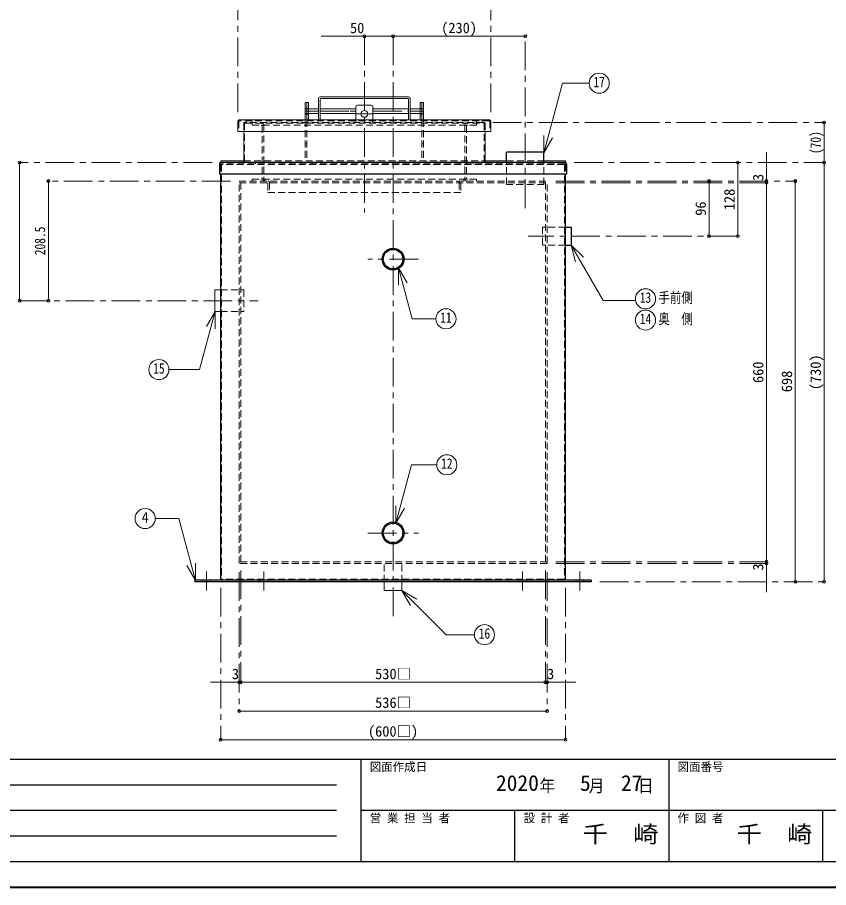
# Model space of a CAD drawing. Units: millimetres at full size, sheet at 1:10. Extents: x -2123 to 1927, y -1358 to 1452.
# Drawn here: x -752 to 660, y -1358 to 157 of the extents above; entities that cross this region are included whole.
import ezdxf
from ezdxf.enums import TextEntityAlignment as Align

# ---------------------------------------------------------------- set-up
doc = ezdxf.new("R2010")
doc.units = ezdxf.units.MM
doc.header["$LTSCALE"] = 10
doc.header["$PDMODE"] = 32
doc.header["$PDSIZE"] = 5
doc.linetypes.add('CHAIN1', pattern=[8, 5, -1, 1, -1])
doc.linetypes.add('DASHED1', pattern=[1.8, 1.2, -0.6])
doc.layers.add('0-0', color=4, linetype='Continuous', lineweight=9)
doc.styles.add('ＭＳ ゴシック', font='')
doc.styles.get('ＭＳ ゴシック').set_extended_font_data('MS Gothic')

msp = doc.modelspace()

# ---------------------------------------------------------------- linework, layer by layer
at = {"layer": '0-0', "linetype": 'CHAIN1'}
for p, q in [((-367.8, -7.59), (-367.8, 174.41)), ((72.2, -7.59), (72.2, 174.41)), ((-147.8, 124.41), (-147.8, -182.59)), ((-97.8, 124.41), (-97.8, -890.59)), ((132.2, -174.59), (132.2, 124.41)), ((-244.8, -6.09), (-227.8, -6.09)), ((-224.8, -6.09), (-172.61, -6.09)), ((-172.61, -6.09), (-162.8, -6.09)), ((-163.8, -10.59), (-131.8, -10.59)), ((-132.8, -6.09), (-70.8, -6.09)), ((-67.8, -6.09), (-50.8, -6.09)), ((75.7, -25.59), (652.2, -25.59)), ((-412.8, -95.59), (-747.8, -95.59)), ((217.2, -95.59), (652.2, -95.59)), ((-380.8, -127.59), (-697.8, -127.59)), ((185.2, -127.59), (602.2, -127.59)), ((185.2, -130.59), (552.2, -130.59)), ((502.2, -223.59), (137.2, -223.59)), ((-53.8, -263.59), (-141.8, -263.59)), ((-747.8, -336.09), (-332.8, -336.09)), ((-141.8, -740.59), (-53.8, -740.59)), ((185.2, -790.59), (552.2, -790.59)), ((185.2, -793.59), (552.2, -793.59)), ((-422.8, -807.59), (-422.8, -840.59)), ((-365.8, -808.59), (-365.8, -1050.59)), ((-362.8, -805.59), (-362.8, -1000.59)), ((-322.8, -807.59), (-322.8, -840.59)), ((127.2, -807.59), (127.2, -840.59)), ((167.2, -805.59), (167.2, -1000.59)), ((170.2, -808.59), (170.2, -1050.59)), ((227.2, -807.59), (227.2, -840.59)), ((262.2, -825.59), (652.2, -825.59)), ((-397.8, -836.09), (-397.8, -1100.59)), ((202.2, -836.09), (202.2, -1100.59))]:
    msp.add_line(p, q, dxfattribs=at)
at = {"layer": '0-0'}
for p, q in [((-222.8, 124.41), (132.2, 124.41)), ((-250.8, 8.91), (-250.8, -21.09)), ((-247.8, 8.91), (-250.8, 8.91)), ((-44.8, 8.91), (-47.8, 8.91)), ((-44.8, 8.91), (-44.8, -21.09)), ((-244.8, -6.09), (-250.8, -6.09)), ((-244.8, -2.09), (-227.8, -2.09)), ((-244.8, -10.09), (-227.8, -10.09)), ((-224.8, -2.09), (-162.8, -2.09)), ((-224.8, -10.09), (-162.8, -10.09)), ((-132.8, -2.09), (-70.8, -2.09)), ((-132.8, -10.09), (-70.8, -10.09)), ((-67.8, -2.09), (-50.8, -2.09)), ((-67.8, -10.09), (-50.8, -10.09)), ((-44.8, -6.09), (-50.8, -6.09)), ((652.2, -95.59), (652.2, -25.59)), ((552.2, -130.59), (552.2, -77.59)), ((-747.8, -95.59), (-747.8, -336.09)), ((-397.8, -92.59), (-397.8, -95.59)), ((-357.8, -92.59), (-397.8, -92.59)), ((62.2, -92.59), (99.7, -92.59)), ((164.7, -92.59), (202.2, -92.59)), ((202.2, -92.59), (202.2, -95.59)), ((502.2, -223.59), (502.2, -95.59)), ((652.2, -95.59), (652.2, -825.59)), ((-697.8, -127.59), (-697.8, -336.09)), ((452.2, -127.59), (452.2, -223.59)), ((552.2, -790.59), (552.2, -130.59)), ((602.2, -127.59), (602.2, -825.59)), ((552.2, -790.59), (552.2, -843.59)), ((-362.8, -1000.59), (-415.8, -1000.59)), ((-362.8, -1000.59), (167.2, -1000.59)), ((167.2, -1000.59), (220.2, -1000.59)), ((-365.8, -1050.59), (170.2, -1050.59)), ((202.2, -1100.59), (-397.8, -1100.59))]:
    msp.add_line(p, q, dxfattribs=at)
at = {"layer": '0-0', "color": 7, "lineweight": 18}
for p, q in [((164.46, -78.49), (196.96, 42.81)), ((196.96, 42.81), (243.44, 42.81)), ((-227.8, 15.91), (-227.8, -21.09)), ((-224.8, 18.91), (-70.8, 18.91)), ((-72.3, 15.91), (-223.3, 15.91)), ((-67.8, 15.91), (-67.8, -21.09)), ((-247.8, 8.91), (-244.8, 8.91)), ((-247.8, 8.91), (-247.8, -21.09)), ((-244.8, 8.91), (-244.8, -21.09)), ((-224.8, 14.41), (-224.8, -21.09)), ((-162.8, 1.41), (-162.8, -21.09)), ((-135.8, 4.41), (-159.8, 4.41)), ((-132.8, 1.41), (-132.8, -21.09)), ((-70.8, 14.41), (-70.8, -21.09)), ((-47.8, 8.91), (-47.8, -21.09)), ((-367.8, -22.59), (-367.8, -41.09)), ((70.7, -21.09), (-366.3, -21.09)), ((72.2, -22.59), (72.2, -41.09)), ((72.2, -41.09), (-367.8, -41.09)), ((-357.8, -41.09), (-357.8, -95.59)), ((62.2, -41.09), (62.2, -95.59)), ((164.46, -78.49), (164.46, -48.49)), ((164.46, -78.49), (179.46, -52.51)), ((212.19, -239.08), (219.95, -268.06)), ((212.19, -239.08), (233.4, -260.29)), ((-88.32, -278.89), (-88.32, -308.89)), ((-88.32, -278.89), (-73.32, -304.87)), ((-88.32, -278.89), (-64.58, -367.5)), ((-407.8, -317.09), (-407.8, -355.09)), ((-397.8, -317.09), (-407.8, -317.09)), ((-407.75, -355.04), (-434.8, -455.97)), ((-407.75, -355.04), (-422.75, -381.02)), ((-397.8, -355.09), (-407.8, -355.09)), ((-407.75, -355.04), (-407.75, -385.04)), ((-23.23, -367.5), (-64.58, -367.5)), ((-434.8, -455.97), (-487.86, -455.97)), ((-92.98, -723.47), (-65.72, -621.76)), ((-21.8, -621.76), (-65.72, -621.76)), ((-92.98, -723.47), (-92.98, -693.47)), ((-92.98, -723.47), (-77.98, -697.49)), ((-470.79, -715.43), (-511.78, -715.43)), ((-441.89, -823.27), (-470.79, -715.43)), ((-441.89, -823.27), (-456.89, -797.29)), ((-441.89, -823.27), (-441.89, -793.27)), ((-113.3, -825.59), (-113.3, -840.59)), ((-82.3, -825.59), (-82.3, -840.59)), ((-82.3, -840.59), (-113.3, -840.59)), ((-82.32, -840.58), (-67.32, -866.56)), ((-82.32, -840.58), (-5.21, -917.68)), ((-82.32, -840.58), (-56.34, -855.58)), ((-5.21, -917.68), (43.72, -917.68))]:
    msp.add_line(p, q, dxfattribs=at)
at = {"layer": '0-0', "linetype": 'DASHED1'}
for p, q in [((-250.8, -1.09), (-244.8, -1.09)), ((-244.8, -2.09), (-250.8, -2.09)), ((-244.8, -10.09), (-250.8, -10.09)), ((-250.8, -11.09), (-244.8, -11.09)), ((-44.8, -1.09), (-50.8, -1.09)), ((-50.8, -2.09), (-44.8, -2.09)), ((-50.8, -10.09), (-44.8, -10.09)), ((-44.8, -11.09), (-50.8, -11.09)), ((-366.3, -23.34), (-366.3, -41.09)), ((69.95, -22.59), (-365.55, -22.59)), ((-357.8, -27.09), (-357.8, -41.09)), ((60.7, -25.59), (-356.3, -25.59)), ((-356.3, -27.84), (-356.3, -95.59)), ((-355.55, -27.09), (59.95, -27.09)), ((-352.8, -25.59), (-352.8, -22.59)), ((-342.8, -25.59), (-342.8, -22.59)), ((-342.8, -27.09), (-342.8, -30.09)), ((47.2, -30.09), (-342.8, -30.09)), ((-337.8, -25.59), (-337.8, -27.09)), ((-322.8, -30.09), (-322.8, -124.59)), ((-250.8, -21.09), (-250.8, -92.59)), ((-247.8, -21.09), (-247.8, -92.59)), ((-166.8, -21.09), (-166.8, -22.59)), ((-162.8, -21.09), (-162.8, -25.59)), ((-132.8, -21.09), (-132.8, -25.59)), ((-128.8, -21.09), (-128.8, -22.59)), ((-47.8, -21.09), (-47.8, -92.59)), ((-44.8, -21.09), (-44.8, -92.59)), ((27.2, -30.09), (27.2, -124.59)), ((42.2, -25.59), (42.2, -27.09)), ((47.2, -25.59), (47.2, -22.59)), ((47.2, -27.09), (47.2, -30.09)), ((57.2, -25.59), (57.2, -22.59)), ((60.7, -27.84), (60.7, -95.59)), ((62.2, -27.09), (62.2, -41.09)), ((70.7, -23.34), (70.7, -41.09)), ((-325.8, -31.59), (-325.8, -123.09)), ((30.2, -31.59), (30.2, -123.09)), ((-247.8, -62.59), (-250.8, -62.59)), ((-44.8, -62.59), (-47.8, -62.59)), ((-357.8, -92.59), (62.2, -92.59)), ((-337.3, -95.59), (-337.3, -97.59)), ((41.7, -95.59), (41.7, -97.59)), ((99.7, -92.59), (164.7, -92.59)), ((-342.8, -124.59), (-342.8, -127.59)), ((47.2, -124.59), (-342.8, -124.59)), ((-320.8, -127.59), (-320.8, -124.59)), ((-315.8, -132.09), (-315.8, -147.59)), ((-312.8, -130.59), (-312.8, -147.59)), ((17.2, -130.59), (17.2, -147.59)), ((20.2, -132.09), (20.2, -147.59)), ((25.2, -127.59), (25.2, -124.59)), ((47.2, -124.59), (47.2, -127.59)), ((20.2, -147.59), (-315.8, -147.59)), ((-397.8, -317.09), (-357.8, -317.09)), ((-357.8, -317.09), (-357.8, -355.09)), ((-397.8, -355.09), (-357.8, -355.09)), ((-113.3, -825.59), (-113.3, -790.59)), ((-82.3, -825.59), (-82.3, -790.59)), ((-429.8, -822.59), (-429.8, -825.59)), ((-415.8, -822.59), (-415.8, -825.59)), ((220.2, -822.59), (220.2, -825.59)), ((234.2, -822.59), (234.2, -825.59))]:
    msp.add_line(p, q, dxfattribs=at)
at = {"layer": '0-0', "color": 5, "lineweight": 25}
for p, q in [((164.7, -77.59), (99.7, -77.59)), ((99.7, -95.59), (99.7, -77.59)), ((164.7, -95.59), (164.7, -77.59)), ((-399.8, -97.59), (-399.8, -115.59)), ((202.2, -95.59), (-397.8, -95.59)), ((204.2, -97.59), (204.2, -115.59)), ((204.2, -115.59), (-399.8, -115.59)), ((-397.8, -821.09), (-397.8, -115.59)), ((202.2, -821.09), (202.2, -115.59)), ((202.2, -239.09), (212.2, -239.09)), ((-442.8, -822.59), (-442.8, -825.59)), ((247.2, -822.59), (-442.8, -822.59)), ((247.2, -825.59), (-442.8, -825.59)), ((247.2, -822.59), (247.2, -825.59))]:
    msp.add_line(p, q, dxfattribs=at)
at = {"layer": '0-0', "color": 7, "linetype": 'DASHED1', "lineweight": 18}
for p, q in [((-397.8, -98.59), (-397.8, -115.59)), ((201.2, -97.59), (-396.8, -97.59)), ((-396.3, -99.84), (-396.3, -820.34)), ((199.95, -99.09), (-395.55, -99.09)), ((-377.8, -97.59), (-377.8, -99.09)), ((99.7, -133.59), (99.7, -95.59)), ((164.7, -133.59), (164.7, -95.59)), ((182.2, -97.59), (182.2, -99.09)), ((200.7, -99.84), (200.7, -820.34)), ((202.2, -98.59), (202.2, -115.59)), ((-365.8, -127.59), (170.2, -127.59)), ((-365.8, -793.59), (-365.8, -127.59)), ((-365.8, -130.59), (170.2, -130.59)), ((-362.8, -790.59), (-362.8, -130.59)), ((164.7, -133.59), (99.7, -133.59)), ((167.2, -790.59), (167.2, -130.59)), ((170.2, -793.59), (170.2, -127.59)), ((202.2, -239.09), (162.2, -239.09)), ((170.2, -790.59), (-365.8, -790.59)), ((170.2, -793.59), (-365.8, -793.59)), ((199.95, -821.09), (-395.55, -821.09)), ((-377.8, -821.09), (-377.8, -822.59)), ((-329.8, -822.59), (-329.8, -825.59)), ((-315.8, -822.59), (-315.8, -825.59)), ((120.2, -822.59), (120.2, -825.59)), ((134.2, -822.59), (134.2, -825.59)), ((182.2, -821.09), (182.2, -822.59))]:
    msp.add_line(p, q, dxfattribs=at)
at = {"layer": '0-0', "color": 6, "lineweight": 25}
for p, q in [((-2077.8, -1134.52), (1882.2, -1134.52)), ((-153.52, -1313.09), (-153.52, -1134.52)), ((382.2, -1134.52), (382.2, -1313.09)), ((-1124.94, -1179.16), (-196.37, -1179.16)), ((-196.37, -1223.8), (-1124.94, -1223.8)), ((1882.2, -1223.8), (-153.52, -1223.8)), ((114.34, -1313.09), (114.34, -1223.8)), ((650.06, -1313.09), (650.06, -1223.8)), ((-196.37, -1268.44), (-1124.94, -1268.44)), ((1882.2, -1313.09), (-2077.8, -1313.09))]:
    msp.add_line(p, q, dxfattribs=at)
at = {"layer": '0-0', "color": 1, "lineweight": 40}
msp.add_line((1927.2, -1358.09), (-2122.8, -1358.09), dxfattribs=at)
at = {"layer": '0-0', "color": 7, "lineweight": 18}
for points in [[(-47.8, 8.91), (-50.8, 8.91), (-50.8, -21.09)], [(212.19, -239.08), (267.98, -335.71), (324.04, -335.71)]]:
    msp.add_lwpolyline(points, dxfattribs=at)
at = {"layer": '0-0', "color": 7, "linetype": 'DASHED1', "lineweight": 18}
msp.add_lwpolyline([(202.2, -208.09), (162.2, -208.09), (162.2, -239.09)], dxfattribs=at)
at = {"layer": '0-0', "color": 5, "lineweight": 25}
msp.add_lwpolyline([(202.2, -208.09), (212.2, -208.09), (212.2, -239.09)], dxfattribs=at)
at = {"layer": '0-0', "color": 7, "lineweight": 18}
for centre, radius in [((260.94, 42.81), 17.5), ((-147.8, -10.59), 6), ((341.54, -332.71), 17.5), ((-5.73, -367.5), 17.5), ((341.54, -369.71), 17.5), ((-505.36, -455.97), 17.5), ((-4.3, -621.76), 17.5), ((-529.28, -715.43), 17.5), ((61.22, -917.68), 17.5)]:
    msp.add_circle(centre, radius, dxfattribs=at)
at = {"layer": '0-0', "color": 5, "lineweight": 25}
for centre, radius in [((-97.8, -263.59), 19), ((-97.8, -263.59), 17), ((-97.8, -740.59), 19), ((-97.8, -740.59), 17)]:
    msp.add_circle(centre, radius, dxfattribs=at)
at = {"layer": '0-0', "color": 7, "lineweight": 18}
for centre, radius, start, end in [((-224.8, 15.91), 3, 90, 180), ((-223.3, 14.41), 1.5, 90, 180), ((-72.3, 14.41), 1.5, 0, 90), ((-70.8, 15.91), 3, 0, 90), ((-159.8, 1.41), 3, 90, 180), ((-135.8, 1.41), 3, 0, 90), ((-366.3, -22.59), 1.5, 90, 180), ((70.7, -22.59), 1.5, 0, 90)]:
    msp.add_arc(centre, radius, start, end, dxfattribs=at)
at = {"layer": '0-0', "linetype": 'DASHED1'}
for centre, radius, start, end in [((-365.55, -23.34), 0.75, 90, 180), ((-356.3, -27.09), 1.5, 90, 180), ((-355.55, -27.84), 0.75, 90, 180), ((-327.3, -31.59), 1.5, 0, 90), ((-325.8, -30.09), 3, 0, 90), ((30.2, -30.09), 3, 90, 180), ((31.7, -31.59), 1.5, 90, 180), ((59.95, -27.84), 0.75, 0, 90), ((60.7, -27.09), 1.5, 0, 90), ((69.95, -23.34), 0.75, 0, 90), ((-327.3, -123.09), 1.5, 270, 0), ((-325.8, -124.59), 3, 270, 0), ((-317.3, -132.09), 1.5, 0, 90), ((-315.8, -130.59), 3, 0, 90), ((20.2, -130.59), 3, 90, 180), ((21.7, -132.09), 1.5, 90, 180), ((30.2, -124.59), 3, 180, 270), ((31.7, -123.09), 1.5, 180, 270)]:
    msp.add_arc(centre, radius, start, end, dxfattribs=at)
at = {"layer": '0-0', "color": 5, "lineweight": 25}
for centre, radius, start, end in [((-397.8, -97.59), 2, 90, 180), ((202.2, -97.59), 2, 0, 90), ((-396.3, -821.09), 1.5, 180, 270), ((200.7, -821.09), 1.5, 270, 0)]:
    msp.add_arc(centre, radius, start, end, dxfattribs=at)
at = {"layer": '0-0', "color": 7, "linetype": 'DASHED1', "lineweight": 18}
for centre, radius, start, end in [((-396.3, -99.09), 1.5, 90, 180), ((-396.8, -98.59), 1, 90, 180), ((-395.55, -99.84), 0.75, 90, 180), ((199.95, -99.84), 0.75, 0, 90), ((200.7, -99.09), 1.5, 0, 90), ((201.2, -98.59), 1, 0, 90), ((-395.55, -820.34), 0.75, 180, 270), ((199.95, -820.34), 0.75, 270, 0)]:
    msp.add_arc(centre, radius, start, end, dxfattribs=at)
at = {"layer": '0-0', "color": 1}
for p in [(-147.8, 124.41), (-97.8, 124.41), (132.2, 124.41), (652.2, -25.59), (-747.8, -95.59), (502.2, -95.59), (652.2, -95.59), (-697.8, -127.59), (452.2, -127.59), (552.2, -127.59), (552.2, -130.59), (602.2, -127.59), (452.2, -223.59), (502.2, -223.59), (-747.8, -336.09), (-697.8, -336.09), (552.2, -790.59), (552.2, -793.59), (602.2, -825.59), (652.2, -825.59), (-365.8, -1000.59), (-362.8, -1000.59), (167.2, -1000.59), (170.2, -1000.59), (-365.8, -1050.59), (170.2, -1050.59), (-397.8, -1100.59), (202.2, -1100.59)]:
    msp.add_point(p, dxfattribs=at)

# ---------------------------------------------------------------- texts
at = {"layer": '0-0', "color": 7, "style": 'ＭＳ ゴシック'}
for s, height, p in [('50', 18.33, (-172.8, 124.41)), ('(230)', 18.33, (-14.05, 124.41)), ('4', 18.33, (-535.53, -727.93)), ('3', 18.33, (-378.3, -1000.59)), ('530□', 18.33, (-129.05, -1000.59)), ('3', 18.33, (170.2, -1000.59)), ('536□', 18.33, (-129.05, -1050.59)), ('(600□)', 18.33, (-141.55, -1100.59)), ('図面作成日', 14.66, (-138.52, -1159.52)), ('図面番号', 14.66, (397.2, -1159.52)), ('2020', 27.49, (81.2, -1197.91)), ('5', 27.49, (227.45, -1197.91)), ('27', 27.49, (298.7, -1197.91)), ('営 業 担 当 者', 14.66, (-138.52, -1248.8)), ('設 計 者', 14.66, (129.34, -1248.8)), ('作 図 者', 14.66, (397.2, -1248.8))]:
    msp.add_text(s, height=height, dxfattribs=at).set_placement(p, align=Align.BOTTOM_LEFT)
for s, height, width, p in [('17', 18.33, 0.8, (250.94, 30.31)), ('13', 18.33, 0.8, (331.54, -345.21)), ('手前側', 18.33, 0.8, (364.04, -345.21)), ('11', 18.33, 0.8, (-15.73, -380)), ('14', 18.33, 0.8, (331.54, -382.21)), ('奥\u3000側', 18.33, 0.8, (364.04, -382.21)), ('15', 18.33, 0.8, (-515.36, -468.47)), ('12', 18.33, 0.8, (-14.3, -634.26)), ('16', 18.33, 0.8, (51.22, -930.18)), ('千\u3000崎', 29.33, 1.1, (232.2, -1288.44)), ('千\u3000崎', 29.33, 1.1, (500.06, -1288.44))]:
    msp.add_text(s, height=height, dxfattribs=dict(at, width=width)).set_placement(p, align=Align.BOTTOM_LEFT)
at = {"layer": '0-0', "color": 7, "style": 'ＭＳ ゴシック', "width": 0.8}
for s, p in [('(70)', (652.2, -80.59)), ('208.5', (-697.8, -256.84))]:
    msp.add_text(s, height=18.33, rotation=90, dxfattribs=at).set_placement(p, align=Align.BOTTOM_LEFT)
at = {"layer": '0-0', "color": 7, "style": 'ＭＳ ゴシック'}
for s, p in [('3', (552.2, -127.59)), ('128', (502.2, -178.34)), ('96', (452.2, -188.09)), ('(730)', (652.2, -491.84)), ('660', (552.2, -479.34)), ('698', (602.2, -495.34)), ('3', (552.2, -806.09))]:
    msp.add_text(s, height=18.33, rotation=90, dxfattribs=at).set_placement(p, align=Align.BOTTOM_LEFT)
at = {"layer": '0-0', "color": 7, "insert": (157.2, -1194.16), "char_height": 21.99, "attachment_point": 7, "style": 'ＭＳ ゴシック'}
msp.add_mtext('\\T1.27;\\W0.9;年\\~\\~\\~月\\~\\~\\~日', dxfattribs=at)

doc.saveas('drawing.dxf')
